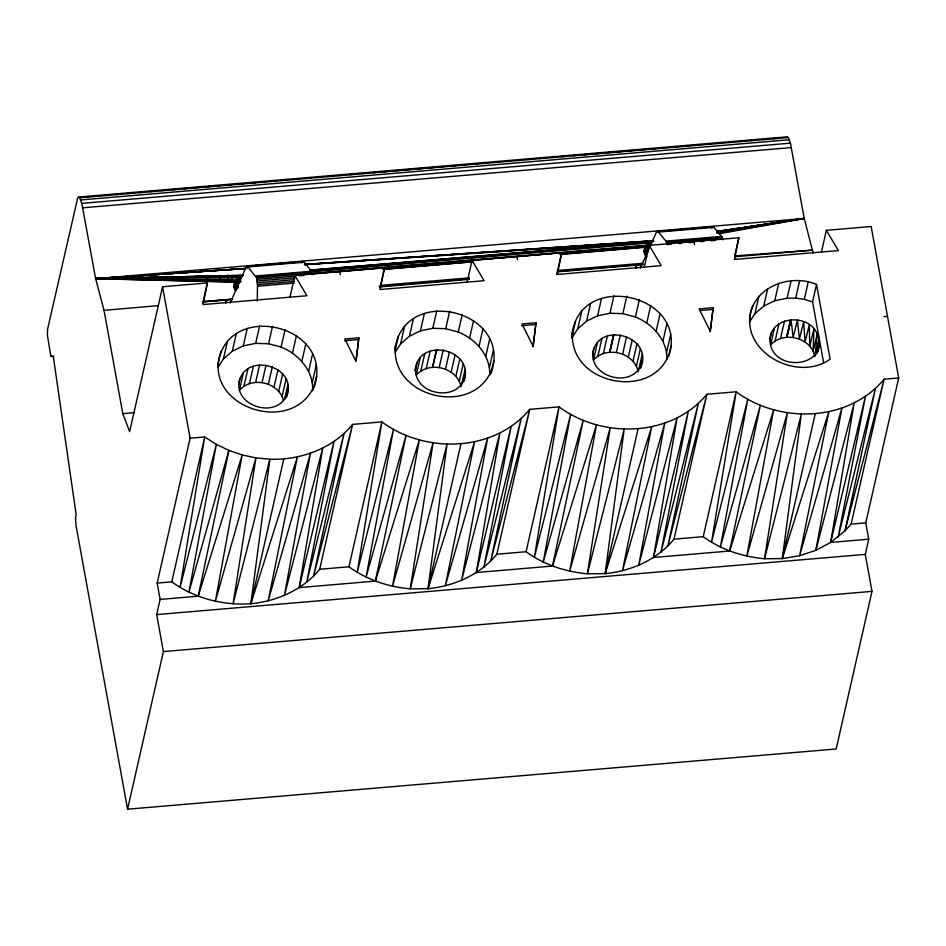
<?xml version="1.0" encoding="UTF-8"?>
<svg xmlns="http://www.w3.org/2000/svg" width="946" height="946" viewBox="0 0 946 946"><rect width="100%" height="100%" fill="white"/><g stroke="black" fill="none" stroke-linecap="round" stroke-linejoin="round"><path stroke-width="1.42" d="M235.72 290.753C231.451 285.266 236.122 278.183 241.597 275.806L240.994 276.74L242.152 276.267L95.629 278.68L81.805 203.366L79.677 197.797L78.648 197.028L77.738 197.702L47.548 329.397L47.406 335.298L50.859 356.417L53.307 356.536L76.118 514.269L75.467 518.585L76.047 525.669L127.568 809.197L836.169 748.972L871.999 591.368L865.283 554.38L868.735 539.196L865.767 522.866L898.7 377.986L871.171 226.52L826.366 230.327L821.471 251.849M257.312 300.97L257.454 284.557L256.567 277.84L247.403 266.252L245.806 267.647L230.197 302.957M826.366 230.327L838.369 250.584L734.451 259.417L738.838 237.765L649.216 245.381L661.219 265.637L557.3 274.47L561.688 252.819L472.066 260.434L484.068 280.702L380.15 289.523L384.537 267.872L294.916 275.487L306.918 295.755L203 304.577L207.387 282.925L162.57 286.733L129.637 431.613L122.803 413.65L104.036 310.359L95.629 278.68L236.157 280.217L241.088 276.244L240.804 278.467L234.667 282.629L237.907 278.42L241.597 275.806L236.559 279.768M651.155 245.629L650.931 242.164L652.574 240.958C645.846 242.755 640.986 251.565 646.768 257.111M815.156 355.176L817.249 333.95C807.99 311.471 766.532 316.875 770.198 343.445C775.377 373.635 830.304 366.256 817.249 333.95L813.146 351.108L815.026 356.595M355.98 360.473L358.853 337.805L344.841 338.999L356.051 361.514L358.853 337.805M532.965 346.815L536.004 322.752L521.991 323.946L533.201 346.461L536.004 322.752M710.115 331.762L713.154 307.698L699.141 308.893L710.351 331.407L713.154 307.698M127.568 809.197L163.398 651.581L156.681 614.593L160.134 599.409L157.166 583.079L171.782 581.837C194.45 598.298 223.031 605.665 250.867 603.749L269.882 459.224C300.733 460.264 332.72 448.593 352.622 424.399L381.865 421.904C425.251 454.056 494.096 452.365 529.772 409.346L559.015 406.851C602.413 439.003 671.246 437.312 706.922 394.293L736.165 391.798C779.563 423.95 848.396 422.259 884.084 379.228L898.7 377.986M250.867 603.749L297.411 456.883L268.144 600.911L310.465 453.264L284.415 595.472L322.728 448.108L299.196 587.596L375.361 581.116L419.338 439.902L392.519 586.295L433.079 442.846L410.245 588.838L428.018 588.696L447.032 444.171L410.245 588.838C388.357 586.887 366.764 579.815 348.932 566.784L319.689 569.267C302.921 589.89 276.93 601.171 250.867 603.749L283.8 458.881M428.018 588.696L474.561 441.829L445.294 585.858L487.616 438.211L461.565 580.418L499.878 433.055L476.346 572.543L552.511 566.063L596.488 424.837L569.669 571.242L610.229 427.793L587.395 573.784L605.168 573.643L624.183 429.117L587.395 573.784C565.507 571.833 543.915 564.762 526.082 551.731L496.839 554.214C480.071 574.837 454.08 586.118 428.018 588.696L460.95 443.828M605.168 573.643L651.711 426.776L622.444 570.805L664.766 423.158L638.716 565.365L677.04 418.002L653.497 557.49L729.662 551.01L773.639 409.784L746.82 556.177L787.379 412.74L764.545 558.731L782.318 558.589L801.333 414.064L764.545 558.731C742.657 556.78 721.065 549.709 703.233 536.678L673.99 539.161C657.222 559.784 631.23 571.065 605.168 573.643L638.101 428.775M816.67 353.686L819.047 339.448L815.357 355.164M782.318 558.589L828.862 411.723L799.595 555.751L841.916 408.104L815.866 550.312L830.647 542.436L854.191 402.949L815.866 550.312L799.595 555.751L782.318 558.589L815.251 413.721M160.134 599.409L198.211 596.169L228.908 450.414L216.338 444.384L204.714 436.957L190.099 438.211L157.166 583.079M375.361 581.116L406.059 435.361L366.09 577.084L393.501 429.33L357.245 572.283L381.865 421.904L348.932 566.784M552.511 566.063L583.209 420.308L543.24 562.03L570.651 414.277L534.395 557.229L559.015 406.851L526.082 551.731M729.662 551.01L760.359 405.255L720.391 546.977L747.801 399.224L711.546 542.176L736.165 391.798L703.233 536.678M202.811 303.004L207.387 282.925M217.911 365.83C224.368 299.149 335.345 323.946 314.214 386.949M171.782 581.837L204.714 436.957L180.095 587.336L216.338 444.384L188.94 592.137L228.908 450.414L242.188 454.955L255.928 457.899L269.882 459.224L233.094 603.891L255.928 457.899L215.369 601.349L242.188 454.955L198.211 596.169M218.077 367.32L223.433 358.924L227.407 341.471M223.433 358.924L232.302 351.203L236.275 333.749M232.302 351.203L243.288 345.893L247.261 328.439M238.877 384.218C242.72 350.718 299.232 365.428 286.567 396.788M243.465 372.712L239.504 390.166C251.967 376.082 278.834 382.149 283.481 400.501M243.938 386.311L247.899 368.857M243.288 345.893L255.668 343.351L259.63 325.897M249.425 383.65L253.398 366.197M255.621 382.385L259.582 364.92M255.668 343.351L268.569 343.753L272.531 326.299M262.066 382.574L266.039 365.121M268.345 384.23L272.318 366.776M290.02 297.009L294.916 275.487M312.594 390.828C313.788 371.08 298.676 354.076 281.128 347.064L285.089 329.598M274.021 387.233L277.994 369.78M278.715 391.372L282.688 373.918M282.097 396.362L286.07 378.908M292.48 353.059L296.453 335.605M284.557 399.188L287.915 384.419M285.988 398.171L288.092 390.071M301.857 361.337L305.83 343.883M308.633 371.329L312.606 353.863M312.322 382.35L316.295 364.896M313.055 389.705L316.662 376.201M379.973 287.951L384.537 267.872M319.689 569.267L352.622 424.399L313.599 575.996L344.013 433.528L306.752 582.121L333.985 441.486L299.196 587.596M394.825 349.512C404.037 283.504 513.572 310.205 491.057 373.232M395.061 350.777L398.42 336.007M395.227 352.267L400.584 343.871L404.557 326.417M400.584 343.871L409.452 336.149L413.426 318.696M409.452 336.149L420.438 330.84L424.411 313.386M415.105 370.584C418.12 335.594 476.228 349.251 463.717 381.735M415.377 370.536L417.21 362.484M420.272 357.683L416.299 375.136C429.283 360.497 457.19 367.509 461.092 386.819M420.734 371.281L424.707 353.828M420.438 330.84L432.819 328.297L436.78 310.844M426.232 368.633L430.205 351.167M432.417 367.355L436.496 349.89M432.653 367.332L436.733 349.866M432.819 328.297L445.72 328.7L449.681 311.246M439.216 367.521L443.189 350.067M445.495 369.177L449.468 351.723M467.17 281.955L472.066 260.434M489.709 374.368C490.359 355.128 475.306 338.893 458.278 332.011L462.239 314.545M451.171 372.18L455.144 354.726M455.866 376.319L459.839 358.865M459.248 381.309L463.221 363.855M469.63 338.006L473.603 320.552M461.707 384.135L465.065 369.366M479.019 346.283L482.98 328.83M485.783 356.275L489.756 338.81M489.472 367.296L493.445 349.843M490.217 374.651L493.812 361.147M556.792 274.34L561.688 252.819M496.839 554.214L529.772 409.346L490.749 560.943L521.163 418.475L483.903 567.068L511.136 426.433L476.346 572.543M571.975 334.458C579.933 269.291 690.072 294.785 668.515 356.831M571.904 337.072L575.57 320.954M571.609 338.408L577.734 328.818L581.707 311.364M577.734 328.818L586.603 321.096L590.576 303.642M586.603 321.096L597.6 315.787L601.561 298.333M592.527 355.483C595.46 319.547 654.916 335.286 640.572 368.029M597.423 342.629L593.449 360.083C606.433 345.444 634.34 352.456 638.243 371.766M597.884 356.228L601.857 338.774M597.6 315.787L609.969 313.244L613.93 295.791M603.382 353.579L607.356 336.114M609.567 352.302L613.54 334.849M609.685 352.29L613.765 334.825M609.922 352.279L613.883 334.813M609.969 313.244L622.87 313.646L626.831 296.193M616.366 352.468L620.34 335.014M622.645 354.123L626.619 336.67M644.321 266.902L649.216 245.381M666.859 359.314C667.509 340.075 652.456 323.839 635.428 316.945L639.39 299.492M628.321 357.127L632.295 339.673M633.016 361.266L636.989 343.812M636.398 366.256L640.371 348.802M646.78 322.953L650.753 305.499M638.55 370.43L642.216 354.312M640.3 368.065L642.393 359.965M656.169 331.23L660.131 313.765M662.933 341.21L666.906 323.757M666.623 352.243L670.596 334.789M734.593 256.413L738.838 237.765M673.99 539.161L706.922 394.293L667.9 545.889L698.314 403.422L661.053 552.015L688.286 411.38L653.497 557.49M749.67 319.334C751.455 287.56 789.898 272.909 816.54 284.439L830.127 359.173C795.728 383.804 735.326 349.121 752.72 305.901M749.528 322.16L754.884 313.765L758.858 296.311M754.884 313.765L763.753 306.043L767.726 288.589M763.753 306.043L774.75 300.733L778.712 283.28M769.677 340.43L771.51 332.377M774.573 327.576L770.612 345.03C782.165 332.212 805.353 336.007 813.146 351.108L813.938 328.948L809.741 346.153L809.315 324.797L805.058 342.05L803.686 321.758L799.394 339.082L797.454 320.044L793.138 337.438L791.033 319.772L786.717 337.249L790.69 319.795M775.034 341.175L779.007 323.721M774.75 300.733L787.119 298.191L791.081 280.737M780.533 338.514L784.506 321.061M787.119 298.191L795.716 298.132L799.677 280.666M795.716 298.132L804.289 299.374L808.251 281.92M823.54 362.259L812.579 301.892L816.54 284.439M851.14 524.108L884.084 379.228L845.05 530.836L830.647 542.436L865.436 396.327L838.203 536.961L875.464 388.368L845.05 530.836L851.14 524.108L865.767 522.866M817.545 352.219L819.189 345.077L817.51 352.125M790.797 319.783L786.717 337.249L790.915 319.772M221.269 351.061C200.363 405.373 290.316 437.017 313.67 387.02M240.402 377.513C229.819 404.261 275.239 420.663 286.603 395.487M465.243 375.018C460.678 403.422 412.917 395.676 415.708 367.899M594.36 347.43C583.8 374.332 629.421 390.651 640.903 365.381M670.962 346.094C661.55 402.689 567.553 387.292 572.59 331.774M240.84 277.012L237.34 279.389L237.21 284.249L234.975 289.488L238.451 287.667M653.686 240.39L647.431 244.541L647.301 249.401L645.066 254.64L647.383 253.433M640.3 268.108L656.654 231.64L713.296 226.662L721.715 236.394L722.791 239.787M646.65 244.919L651.688 240.958L651.096 241.892L309.933 270.852M490.82 371.967C469.937 416.89 390.769 396.622 395.44 346.827M301.608 262.905L303.205 261.51L304.115 262.184L311.624 271.242L312.7 274.647M711.699 228.057L713.296 226.662M234.442 288.187L237.21 284.249L240.189 282.18M644.533 253.339L649.299 248.018M234.277 287.608L237.21 284.249L238.037 286.532M644.38 252.759L647.301 249.401L648.128 251.683M651.688 240.958L646.248 245.369L312.014 273.69L646.071 245.593L653.674 241.041M234.194 284.19L237.008 281.057L241.183 281.482M644.285 249.342L650.895 243.619M813.158 253.008L804.23 218.467L95.629 278.68L235.968 280.442L237.931 278.538M646.071 245.593L647.998 243.571M645.55 246.291L647.431 244.541L644.758 247.781L647.111 246.197L649.89 246.492M235.459 281.139L237.34 279.389L235.968 280.442M234.383 283.41L237.008 281.057L234.052 285.515L237.21 284.249L234.135 286.863M644.486 248.561L647.111 246.197L644.143 250.666L647.301 249.401L644.226 252.014M235.306 290.103L237.399 288.483M786.339 137.489L787.249 136.803L788.278 137.584L790.407 143.153L804.23 218.467L718.794 233.804M648.921 242.838L651.191 241.396M234.052 285.893L237.21 284.249M644.143 251.045L647.301 249.401M247.143 268.357L95.629 278.68L238.877 277.864L240.615 276.906M238.818 277.686L239.894 277.273M716.867 233.272L804.23 218.467L717.021 231.451M717.328 232.196L804.23 218.467L716.902 231.545M716.678 231.841L804.23 218.467L716.784 231.675M717.305 231.687L804.23 218.467M104.036 310.359L158.443 305.617M231.829 299.196L202.456 301.762L231.971 299.208M78.648 197.028L787.249 136.803M83.626 197.206L88.037 196.827M93.914 196.33L98.325 195.952M105.668 195.325L110.079 194.959M115.968 194.45L120.379 194.084M127.722 193.457L132.133 193.079M139.488 192.452L143.898 192.085M149.775 191.577L154.186 191.21M161.541 190.584L165.952 190.205M171.829 189.708L176.24 189.33M183.595 188.703L188.006 188.337M193.883 187.828L199.76 187.332M205.637 186.835L210.047 186.457M217.403 185.83L220.347 185.582M227.69 184.955L232.101 184.588M239.456 183.962L243.867 183.583M249.744 183.086L255.633 182.59M261.51 182.081L265.921 181.715M271.798 181.218L276.208 180.84M283.564 180.213L287.974 179.835M295.318 179.208L299.728 178.841M305.617 178.345L311.494 177.836M317.371 177.34L321.782 176.961M327.659 176.464L332.07 176.086M339.425 175.471L343.836 175.093M349.713 174.596L355.601 174.088M361.478 173.591L365.889 173.213M373.232 172.598L377.643 172.219M383.532 171.723L387.943 171.344M395.286 170.718L399.697 170.339M405.586 169.842L409.996 169.464M417.34 168.849L421.75 168.471M427.627 167.974L433.516 167.466M439.393 166.969L443.804 166.591M451.159 165.976L455.57 165.597M461.447 165.101L465.858 164.722M473.201 164.096L477.612 163.717M483.501 163.22L487.911 162.854M495.255 162.227L499.665 161.849M505.554 161.352L509.965 160.974M517.308 160.347L521.719 159.98M529.074 159.354L533.485 158.975M539.362 158.479L543.773 158.1M551.128 157.474L555.539 157.107M561.416 156.598L565.826 156.232M573.17 155.605L577.58 155.227M583.469 154.73L589.346 154.233M595.223 153.725L599.634 153.358M606.989 152.732L609.933 152.483M617.277 151.857L621.688 151.478M629.043 150.852L633.453 150.485M639.33 149.976L645.207 149.48M651.096 148.983L655.507 148.605M661.384 148.108L665.795 147.73M673.138 147.103L677.549 146.736M684.904 146.11L689.315 145.731M695.192 145.235L699.602 144.856M706.958 144.23L711.368 143.863M717.245 143.354L721.656 142.988M729.011 142.361L733.422 141.983M739.299 141.486L745.176 140.989M751.065 140.481L755.476 140.114M762.819 139.488L767.23 139.109M773.119 138.613L777.517 138.234M79.677 197.797L788.278 137.584M80.753 199.961L789.354 139.748M81.805 203.366L790.407 143.153M82.751 207.801L791.353 147.588M247.403 266.252L303.205 261.51M246.563 266.488L268.581 264.62M271.526 264.372L302.353 261.746M656.654 231.64L712.456 226.898M248.325 266.926L304.115 262.184M657.505 231.403L658.416 232.077L714.218 227.336M255.822 275.984L311.624 271.242M658.416 232.077L665.925 241.124L721.715 236.394M256.2 276.681L648.968 243.016M665.925 241.124L666.303 241.833L722.094 237.091M256.567 277.84L312.369 273.098M666.303 241.833L666.67 242.992L722.46 238.25M256.91 279.377L295.081 276.137M299.48 275.759L303.891 275.392M671.412 244.163L667.001 244.529L666.67 242.992M678.743 243.536L681.688 243.288M689.031 242.661L693.43 242.294M700.773 241.668L703.706 241.419M711.049 240.792L715.46 240.414M383.248 269.326L472.988 261.687M559.784 254.297L645.113 247.024L647.431 244.541L644.995 247.284L561.155 254.368M257.158 281.033L295.329 277.781M257.347 282.795L294.052 279.673M257.454 284.557L294.159 281.447M257.478 286.224L294.194 283.102M202.527 301.987L232.728 299.421M379.677 286.934L469.358 279.307M557.561 271.821L642.819 264.573M734.711 256.756L812.638 250.134L735.267 255.846M50.859 356.417L53.792 356.169M344.439 340.749L358.463 339.555M521.589 325.696L535.613 324.502M700.146 310.513L712.764 309.448M884.013 316.65L887.502 316.354M122.803 413.65L134.498 412.657M830.647 542.436L868.735 539.196M156.681 614.593L865.283 554.38M163.398 651.581L871.999 591.368M309.579 270.249L652.255 241.419L304.73 264.679M309.579 270.781L651.096 241.892L310.111 270.118M383.213 269.397L472.917 261.817M381.309 285.29L469.393 277.876M557.454 270.473L642.582 263.307M379.098 286.378L468.719 278.857M558.223 271.325L643.398 264.171M653.13 240.686L304.506 264.442L651.806 240.923M245.712 268.487L95.629 278.68L234.892 282.133L237.34 279.389L235.022 281.884L95.629 278.68L245.877 268.522L95.629 278.68L241.904 275.913M304.636 264.573L652.421 241.017M242.897 275.274L95.629 278.68L242.342 275.794M243.027 275.392L95.629 278.68L243.181 275.593M622.87 313.646L635.428 316.945M445.72 328.7L458.278 332.011M268.569 343.753L281.128 347.064M804.289 299.374L812.579 301.892M636.09 267.73L635.487 265.199L636.008 268.085M225.999 302.578L225.385 300.048L225.917 302.933M694.021 241.573L694.589 244.659M516.871 256.626L517.427 259.712M339.72 271.679L340.276 274.766M231.451 275.794L231.971 278.668M227.702 275.144L228.223 278.018M219.567 276.043L220.087 278.916M207.162 276.031L207.694 278.893M162.57 286.733L190.099 438.211"/></g></svg>
